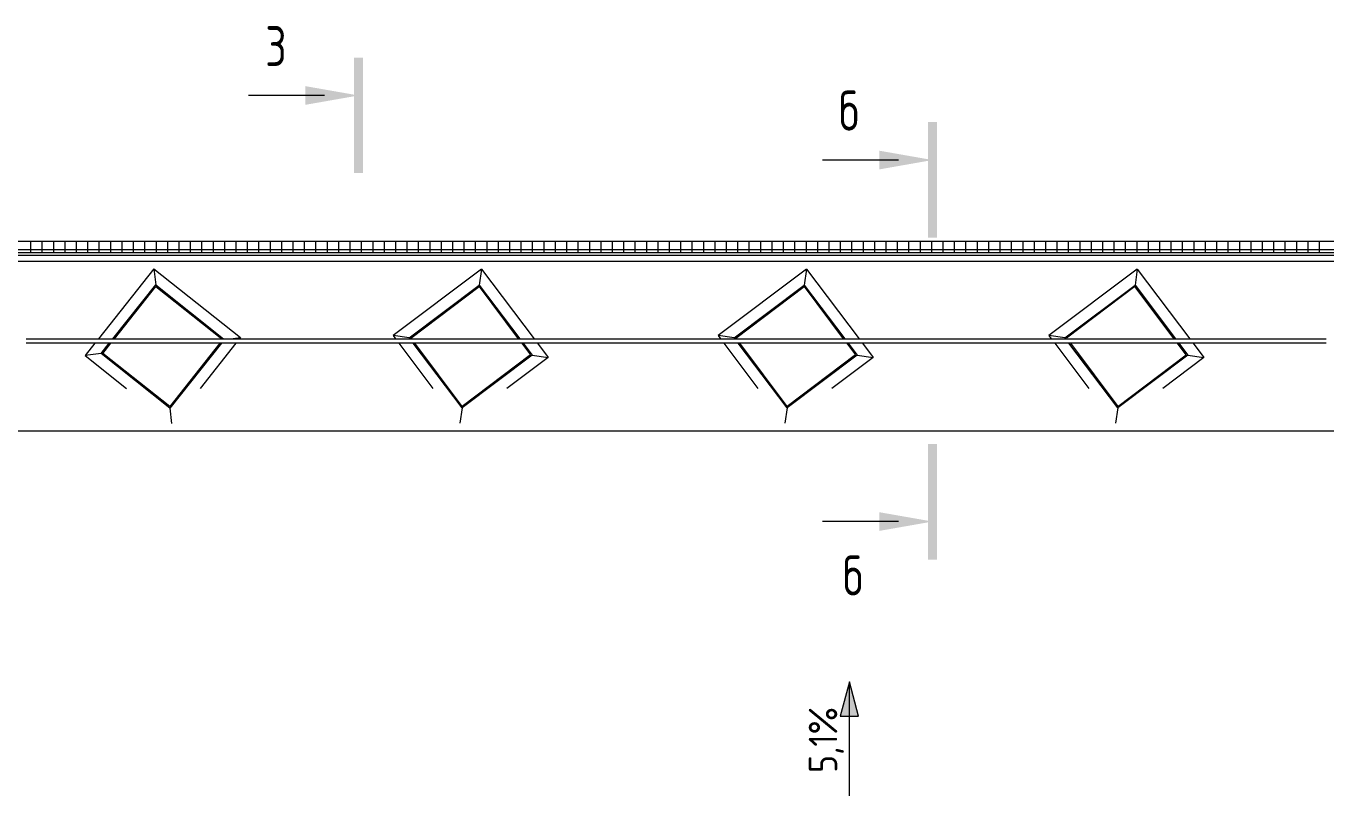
# Model space of a CAD drawing. Header units: millimetres. Extents: x -515342 to 330399, y -224905 to 507333.
# Drawn here: x -348247 to -336847, y 500581 to 507333 of the extents above; entities that cross this region are included whole.
import ezdxf

# ---------------------------------------------------------------- set-up
doc = ezdxf.new("R2010")
doc.units = ezdxf.units.MM
for name, color, linetype, lineweight in [('Витраж', 7, 'Continuous', 0), ('Крыша', 7, 'Continuous', 0), ('Обобщенные модели', 7, 'Continuous', 0), ('Ограждение', 7, 'Continuous', 0), ('Размеры', 7, 'Continuous', 0), ('Разрезы', 7, 'Continuous', 0), ('Стены', 7, 'Continuous', 0), ('Стены наружные', 7, 'Continuous', 0)]:
    doc.layers.add(name, color=color, linetype=linetype, lineweight=lineweight)
doc.styles.add('GOST Common_1', font='', dxfattribs={"width": 0.9, "height": 250})
doc.styles.add('GOST Common_5', font='', dxfattribs={"width": 0.9, "height": 3.5})
doc.styles.get('GOST Common_1').set_extended_font_data('GOST Common')
doc.styles.get('GOST Common_5').set_extended_font_data('GOST Common')

# ---------------------------------------------------------------- blocks, each defined once
blk = doc.blocks.new('Ограждение - Ограждение-9809664-О_АР_П_Крыша')
at = {"layer": 'Ограждение'}
for p, q in [((101498, 16478), (152, 16478)), ((174, 16456), (101476, 16456)), ((101475, 16455), (175, 16455))]:
    blk.add_line(p, q, dxfattribs=at)
blk = doc.blocks.new('Прямоугольный импост - АР_Импост_40х40 _поручень ограждения на кровле_-10058576-О_АР_П_Крыша')
at = {"layer": 'Витраж'}
for p, q in [((52060, 15725), (52360, 15725)), ((52360, 15685), (52060, 15685))]:
    blk.add_line(p, q, dxfattribs=at)
blk = doc.blocks.new('Разрез - Номер вида спереди_3_5 мм-64067-О_АР_П_Крыша')
at = {"layer": 'Разрезы'}
for points in [[(9.8, 0.4), (9.8, -0.39), (-0.33, -0.39), (-0.33, 0.4)], [(2.18, -4.67), (3, 0), (3.82, -4.67)]]:
    blk.add_hatch(color=256, dxfattribs=at).paths.add_polyline_path(points)
at = {"layer": 'Разрезы', "lineweight": 20}
blk.add_line((3, -3), (3, -9.66), dxfattribs=at)
blk = doc.blocks.new('Разрез - Номер вида сзади_3_5 мм-64069-О_АР_П_Крыша')
at = {"layer": 'Разрезы'}
for points in [[(9.8, 0.4), (9.8, -0.39), (-0.33, -0.39), (-0.33, 0.4)], [(2.18, -4.67), (3, 0), (3.82, -4.67)]]:
    blk.add_hatch(color=256, dxfattribs=at).paths.add_polyline_path(points)
at = {"layer": 'Разрезы', "lineweight": 20}
blk.add_line((3, -3), (3, -9.66), dxfattribs=at)
blk = doc.blocks.new('FP_16-О_АР_П_Крыша')
at = {"layer": 'Обобщенные модели'}
for p, q in [((101131, 75), (0, 75)), ((79026, 84), (79026, 103)), ((79026, 41), (79026, 84)), ((79026, 0), (79026, 41)), ((79126, 84), (79126, 103)), ((79126, 41), (79126, 84)), ((79126, 0), (79126, 41)), ((79226, 84), (79226, 103)), ((79226, 41), (79226, 84)), ((79226, 0), (79226, 41)), ((79326, 84), (79326, 103)), ((79326, 41), (79326, 84)), ((79326, 0), (79326, 41)), ((79426, 84), (79426, 103)), ((79426, 41), (79426, 84)), ((79426, 0), (79426, 41)), ((79526, 84), (79526, 103)), ((79526, 41), (79526, 84)), ((79526, 0), (79526, 41)), ((79626, 84), (79626, 103)), ((79626, 41), (79626, 84)), ((79626, 0), (79626, 41)), ((79726, 84), (79726, 103)), ((79726, 41), (79726, 84)), ((79726, 0), (79726, 41)), ((79826, 84), (79826, 103)), ((79826, 41), (79826, 84)), ((79826, 0), (79826, 41)), ((79926, 84), (79926, 103)), ((79926, 41), (79926, 84)), ((79926, 0), (79926, 41)), ((80026, 84), (80026, 103)), ((80026, 41), (80026, 84)), ((80026, 0), (80026, 41)), ((80126, 84), (80126, 103)), ((80126, 41), (80126, 84)), ((80126, 0), (80126, 41)), ((80226, 84), (80226, 103)), ((80226, 41), (80226, 84)), ((80226, 0), (80226, 41)), ((80326, 84), (80326, 103)), ((80326, 41), (80326, 84)), ((80326, 0), (80326, 41)), ((80426, 84), (80426, 103)), ((80426, 41), (80426, 84)), ((80426, 0), (80426, 41)), ((80526, 84), (80526, 103)), ((80526, 41), (80526, 84)), ((80526, 0), (80526, 41)), ((80626, 84), (80626, 103)), ((80626, 41), (80626, 84)), ((80626, 0), (80626, 41)), ((80726, 84), (80726, 103)), ((80726, 41), (80726, 84)), ((80726, 0), (80726, 41)), ((80826, 84), (80826, 103)), ((80826, 41), (80826, 84)), ((80826, 0), (80826, 41)), ((80926, 84), (80926, 103)), ((80926, 41), (80926, 84)), ((80926, 0), (80926, 41)), ((81026, 84), (81026, 103)), ((81026, 41), (81026, 84)), ((81026, 0), (81026, 41)), ((81126, 84), (81126, 103)), ((81126, 41), (81126, 84)), ((81126, 0), (81126, 41)), ((81226, 84), (81226, 103)), ((81226, 41), (81226, 84)), ((81226, 0), (81226, 41)), ((81326, 84), (81326, 103)), ((81326, 41), (81326, 84)), ((81326, 0), (81326, 41)), ((81426, 84), (81426, 103)), ((81426, 41), (81426, 84)), ((81426, 0), (81426, 41)), ((81526, 84), (81526, 103)), ((81526, 41), (81526, 84)), ((81526, 0), (81526, 41)), ((81626, 84), (81626, 103)), ((81626, 41), (81626, 84)), ((81626, 0), (81626, 41)), ((81726, 84), (81726, 103)), ((81726, 41), (81726, 84)), ((81726, 0), (81726, 41)), ((81826, 84), (81826, 103)), ((81826, 41), (81826, 84)), ((81826, 0), (81826, 41)), ((81926, 84), (81926, 103)), ((81926, 41), (81926, 84)), ((81926, 0), (81926, 41)), ((82026, 84), (82026, 103)), ((82026, 41), (82026, 84)), ((82026, 0), (82026, 41)), ((82126, 84), (82126, 103)), ((82126, 41), (82126, 84)), ((82126, 0), (82126, 41)), ((82226, 84), (82226, 103)), ((82226, 41), (82226, 84)), ((82226, 0), (82226, 41)), ((82326, 84), (82326, 103)), ((82326, 41), (82326, 84)), ((82326, 0), (82326, 41)), ((82426, 84), (82426, 103)), ((82426, 41), (82426, 84)), ((82426, 0), (82426, 41)), ((82526, 84), (82526, 103)), ((82526, 41), (82526, 84)), ((82526, 0), (82526, 41)), ((82626, 84), (82626, 103)), ((82626, 41), (82626, 84)), ((82626, 0), (82626, 41)), ((82726, 84), (82726, 103)), ((82726, 41), (82726, 84)), ((82726, 0), (82726, 41)), ((82826, 84), (82826, 103)), ((82826, 41), (82826, 84)), ((82826, 0), (82826, 41)), ((82926, 84), (82926, 103)), ((82926, 41), (82926, 84)), ((82926, 0), (82926, 41)), ((83026, 84), (83026, 103)), ((83026, 41), (83026, 84)), ((83026, 0), (83026, 41)), ((83126, 84), (83126, 103)), ((83126, 41), (83126, 84)), ((83126, 0), (83126, 41)), ((83226, 84), (83226, 103)), ((83226, 41), (83226, 84)), ((83226, 0), (83226, 41)), ((83326, 84), (83326, 103)), ((83326, 41), (83326, 84)), ((83326, 0), (83326, 41)), ((83426, 84), (83426, 103)), ((83426, 41), (83426, 84)), ((83426, 0), (83426, 41)), ((83526, 84), (83526, 103)), ((83526, 41), (83526, 84)), ((83526, 0), (83526, 41)), ((83626, 84), (83626, 103)), ((83626, 41), (83626, 84)), ((83626, 0), (83626, 41)), ((83726, 84), (83726, 103)), ((83726, 41), (83726, 84)), ((83726, 0), (83726, 41)), ((83826, 84), (83826, 103)), ((83826, 41), (83826, 84)), ((83826, 0), (83826, 41)), ((83926, 84), (83926, 103)), ((83926, 41), (83926, 84)), ((83926, 0), (83926, 41)), ((84026, 84), (84026, 103)), ((84026, 41), (84026, 84)), ((84026, 0), (84026, 41)), ((84126, 84), (84126, 103)), ((84126, 41), (84126, 84)), ((84126, 0), (84126, 41)), ((84226, 84), (84226, 103)), ((84226, 41), (84226, 84)), ((84226, 0), (84226, 41)), ((84326, 84), (84326, 103)), ((84326, 41), (84326, 84)), ((84326, 0), (84326, 41)), ((84426, 84), (84426, 103)), ((84426, 41), (84426, 84)), ((84426, 0), (84426, 41)), ((84526, 84), (84526, 103)), ((84526, 41), (84526, 84)), ((84526, 0), (84526, 41)), ((84626, 84), (84626, 103)), ((84626, 41), (84626, 84)), ((84626, 0), (84626, 41)), ((84726, 84), (84726, 103)), ((84726, 41), (84726, 84)), ((84726, 0), (84726, 41)), ((84826, 84), (84826, 103)), ((84826, 41), (84826, 84)), ((84826, 0), (84826, 41)), ((84926, 84), (84926, 103)), ((84926, 41), (84926, 84)), ((84926, 0), (84926, 41)), ((85026, 84), (85026, 103)), ((85026, 41), (85026, 84)), ((85026, 0), (85026, 41)), ((85126, 84), (85126, 103)), ((85126, 41), (85126, 84)), ((85126, 0), (85126, 41)), ((85226, 84), (85226, 103)), ((85226, 41), (85226, 84)), ((85226, 0), (85226, 41)), ((85326, 84), (85326, 103)), ((85326, 41), (85326, 84)), ((85326, 0), (85326, 41)), ((85426, 84), (85426, 103)), ((85426, 41), (85426, 84)), ((85426, 0), (85426, 41)), ((85526, 84), (85526, 103)), ((85526, 41), (85526, 84)), ((85526, 0), (85526, 41)), ((85626, 84), (85626, 103)), ((85626, 41), (85626, 84)), ((85626, 0), (85626, 41)), ((85726, 84), (85726, 103)), ((85726, 41), (85726, 84)), ((85726, 0), (85726, 41)), ((85826, 84), (85826, 103)), ((85826, 41), (85826, 84)), ((85826, 0), (85826, 41)), ((85926, 84), (85926, 103)), ((85926, 41), (85926, 84)), ((85926, 0), (85926, 41)), ((86026, 84), (86026, 103)), ((86026, 41), (86026, 84)), ((86026, 0), (86026, 41)), ((86126, 84), (86126, 103)), ((86126, 41), (86126, 84)), ((86126, 0), (86126, 41)), ((86226, 84), (86226, 103)), ((86226, 41), (86226, 84)), ((86226, 0), (86226, 41)), ((86326, 84), (86326, 103)), ((86326, 41), (86326, 84)), ((86326, 0), (86326, 41)), ((86426, 84), (86426, 103)), ((86426, 41), (86426, 84)), ((86426, 0), (86426, 41)), ((86526, 84), (86526, 103)), ((86526, 41), (86526, 84)), ((86526, 0), (86526, 41)), ((86626, 84), (86626, 103)), ((86626, 41), (86626, 84)), ((86626, 0), (86626, 41)), ((86726, 84), (86726, 103)), ((86726, 41), (86726, 84)), ((86726, 0), (86726, 41)), ((86826, 84), (86826, 103)), ((86826, 41), (86826, 84)), ((86826, 0), (86826, 41)), ((86926, 84), (86926, 103)), ((86926, 41), (86926, 84)), ((86926, 0), (86926, 41)), ((87026, 84), (87026, 103)), ((87026, 41), (87026, 84)), ((87026, 0), (87026, 41)), ((87126, 84), (87126, 103)), ((87126, 41), (87126, 84)), ((87126, 0), (87126, 41)), ((87226, 84), (87226, 103)), ((87226, 41), (87226, 84)), ((87226, 0), (87226, 41)), ((87326, 84), (87326, 103)), ((87326, 41), (87326, 84)), ((87326, 0), (87326, 41)), ((87426, 84), (87426, 103)), ((87426, 41), (87426, 84)), ((87426, 0), (87426, 41)), ((87526, 84), (87526, 103)), ((87526, 41), (87526, 84)), ((87526, 0), (87526, 41)), ((87626, 84), (87626, 103)), ((87626, 41), (87626, 84)), ((87626, 0), (87626, 41)), ((87726, 84), (87726, 103)), ((87726, 41), (87726, 84)), ((87726, 0), (87726, 41)), ((87826, 84), (87826, 103)), ((87826, 41), (87826, 84)), ((87826, 0), (87826, 41)), ((87926, 84), (87926, 103)), ((87926, 41), (87926, 84)), ((87926, 0), (87926, 41)), ((88026, 84), (88026, 103)), ((88026, 41), (88026, 84)), ((88026, 0), (88026, 41)), ((88126, 84), (88126, 103)), ((88126, 41), (88126, 84)), ((88126, 0), (88126, 41)), ((88226, 84), (88226, 103)), ((88226, 41), (88226, 84)), ((88226, 0), (88226, 41)), ((88326, 84), (88326, 103)), ((88326, 41), (88326, 84)), ((88326, 0), (88326, 41)), ((88426, 84), (88426, 103)), ((88426, 41), (88426, 84)), ((88426, 0), (88426, 41)), ((88526, 84), (88526, 103)), ((88526, 41), (88526, 84)), ((88526, 0), (88526, 41)), ((88626, 84), (88626, 103)), ((88626, 41), (88626, 84)), ((88626, 0), (88626, 41)), ((88726, 84), (88726, 103)), ((88726, 41), (88726, 84)), ((88726, 0), (88726, 41)), ((88826, 84), (88826, 103)), ((88826, 41), (88826, 84)), ((88826, 0), (88826, 41)), ((88926, 84), (88926, 103)), ((88926, 41), (88926, 84)), ((88926, 0), (88926, 41)), ((89026, 84), (89026, 103)), ((89026, 41), (89026, 84)), ((89026, 0), (89026, 41)), ((89126, 84), (89126, 103)), ((89126, 41), (89126, 84)), ((89126, 0), (89126, 41)), ((89226, 84), (89226, 103)), ((89226, 41), (89226, 84)), ((89226, 0), (89226, 41)), ((89326, 84), (89326, 103)), ((89326, 41), (89326, 84)), ((89326, 0), (89326, 41)), ((89426, 84), (89426, 103)), ((89426, 41), (89426, 84)), ((89426, 0), (89426, 41)), ((89526, 84), (89526, 103)), ((89526, 41), (89526, 84)), ((89526, 0), (89526, 41)), ((89626, 84), (89626, 103)), ((89626, 41), (89626, 84)), ((89626, 0), (89626, 41)), ((89726, 84), (89726, 103)), ((89726, 41), (89726, 84)), ((89726, 0), (89726, 41)), ((89826, 84), (89826, 103)), ((89826, 41), (89826, 84)), ((89826, 0), (89826, 41)), ((89926, 84), (89926, 103)), ((89926, 41), (89926, 84)), ((89926, 0), (89926, 41)), ((90026, 84), (90026, 103)), ((90026, 41), (90026, 84)), ((90026, 0), (90026, 41)), ((90126, 84), (90126, 103)), ((90126, 41), (90126, 84)), ((90126, 0), (90126, 41)), ((90226, 84), (90226, 103)), ((90226, 41), (90226, 84)), ((90226, 0), (90226, 41)), ((90326, 84), (90326, 103)), ((90326, 41), (90326, 84)), ((90326, 0), (90326, 41))]:
    blk.add_line(p, q, dxfattribs=at)
blk = doc.blocks.new('Влж_Решетка для желоба - Решетка 125-9890054-О_АР_П_Крыша')
at = {"layer": 'Обобщенные модели'}
blk.add_line((101131, 0), (0, 0), dxfattribs=at)
blk.add_blockref('FP_16-О_АР_П_Крыша', (0, 0), dxfattribs=at)

msp = doc.modelspace()

# ---------------------------------------------------------------- hatches: boundary and pattern name
at = {"layer": 'Размеры'}
msp.add_hatch(color=256, dxfattribs=at).paths.add_polyline_path([(-341026.3257, 501581.356), (-341106.7105, 501281.356), (-340945.941, 501281.356)])

# ---------------------------------------------------------------- linework, layer by layer
at = {"layer": 'Крыша'}
for p, q in [((-358982.0024, 505271.4811), (-257782.0024, 505271.4811)), ((-347472.0811, 504591.4811), (-347108.2433, 505049.8952)), ((-347108.2433, 505049.8952), (-346530.6687, 504591.4811)), ((-344872.8127, 504596.8465), (-344273.836, 505048.2077)), ((-344273.836, 505048.2077), (-343929.6678, 504591.4811)), ((-342022.8127, 504596.8465), (-341423.836, 505048.2077)), ((-341423.836, 505048.2077), (-341079.6678, 504591.4811)), ((-344868.7696, 504591.4811), (-344872.8127, 504596.8465)), ((-342018.7696, 504591.4811), (-342022.8127, 504596.8465)), ((-347574.5001, 504462.4392), (-347503.8286, 504551.4811)), ((-346987.0441, 503996.1824), (-347574.5001, 504462.4392)), ((-346546.3101, 504551.4811), (-346987.0441, 503996.1824)), ((-344421.4514, 503997.8698), (-344838.6274, 504551.4811)), ((-343899.5257, 504551.4811), (-343822.4748, 504449.2311)), ((-341571.4514, 503997.8698), (-341988.6274, 504551.4811)), ((-341049.5257, 504551.4811), (-340972.4748, 504449.2311)), ((-343822.4748, 504449.2311), (-344421.4514, 503997.8698)), ((-340972.4748, 504449.2311), (-341571.4514, 503997.8698)), ((-306847.0024, 503781.4369), (-358832.0024, 503781.4369))]:
    msp.add_line(p, q, dxfattribs=at)
at = {"layer": 'Размеры'}
for p, q in [((-341026.3257, 501581.356), (-341106.7105, 501281.356)), ((-340945.941, 501281.356), (-341026.3257, 501581.356)), ((-341026.3257, 500581.356), (-341026.3257, 501581.356)), ((-341106.7105, 501281.356), (-340945.941, 501281.356))]:
    msp.add_line(p, q, dxfattribs=at)
at = {"layer": 'Стены'}
for p, q in [((-347126.0191, 505204.4398), (-347612.5172, 504591.4811)), ((-347126.0191, 505204.4398), (-347109.8593, 505063.9447)), ((-347126.0191, 505204.4398), (-346366.2427, 504601.4142)), ((-344252.1858, 505202.2573), (-345026.8622, 504618.4967)), ((-344252.1858, 505202.2573), (-344271.8678, 505062.2123)), ((-344252.1858, 505202.2573), (-343791.9329, 504591.4811)), ((-341402.1858, 505202.2573), (-342176.8622, 504618.4967)), ((-341402.1858, 505202.2573), (-341421.8678, 505062.2123)), ((-341402.1858, 505202.2573), (-340941.9329, 504591.4811)), ((-338502.1858, 505202.2573), (-339276.8622, 504618.4967)), ((-338502.1858, 505202.2573), (-338521.8678, 505062.2123)), ((-338502.1858, 505202.2573), (-338041.9329, 504591.4811)), ((-346452.6018, 504591.4811), (-346366.2427, 504601.4142)), ((-346366.2427, 504601.4142), (-346374.1265, 504591.4811)), ((-344886.8172, 504598.8147), (-345026.8622, 504618.4967)), ((-345026.8622, 504618.4967), (-345006.5045, 504591.4811)), ((-342036.8172, 504598.8147), (-342176.8622, 504618.4967)), ((-342176.8622, 504618.4967), (-342156.5045, 504591.4811)), ((-339136.8172, 504598.8147), (-339276.8622, 504618.4967)), ((-339276.8622, 504618.4967), (-339256.5045, 504591.4811)), ((-347644.2647, 504551.4811), (-347729.0447, 504444.6634)), ((-347588.5496, 504460.8232), (-347729.0447, 504444.6634)), ((-346405.874, 504551.4811), (-346719.9206, 504155.8011)), ((-344976.3623, 504551.4811), (-344678.1961, 504155.8011)), ((-343761.7907, 504551.4811), (-343668.4252, 504427.5809)), ((-342126.3623, 504551.4811), (-341828.1961, 504155.8011)), ((-340911.7907, 504551.4811), (-340818.4252, 504427.5809)), ((-339226.3623, 504551.4811), (-338928.1961, 504155.8011)), ((-338011.7907, 504551.4811), (-337918.4252, 504427.5809)), ((-347729.0447, 504444.6634), (-347365.0954, 504155.8011)), ((-343668.4252, 504427.5809), (-344029.0891, 504155.8011)), ((-343808.4702, 504447.2629), (-343668.4252, 504427.5809)), ((-340818.4252, 504427.5809), (-341179.0891, 504155.8011)), ((-340958.4702, 504447.2629), (-340818.4252, 504427.5809)), ((-337918.4252, 504427.5809), (-338279.0891, 504155.8011)), ((-338058.4702, 504447.2629), (-337918.4252, 504427.5809)), ((-346985.4282, 503982.1329), (-346969.9294, 503847.3858)), ((-344423.4196, 503983.8653), (-344442.3019, 503849.5104)), ((-341573.4196, 503983.8653), (-341592.3019, 503849.5104)), ((-338673.4196, 503983.8653), (-338692.3019, 503849.5104))]:
    msp.add_line(p, q, dxfattribs=at)
at = {"layer": 'Стены наружные'}
for p, q in [((-347484.848, 504591.4811), (-347109.8593, 505063.9447)), ((-347109.8593, 505063.9447), (-346514.5831, 504591.4811)), ((-344886.8172, 504598.8147), (-344271.8678, 505062.2123)), ((-344271.8678, 505062.2123), (-343917.1465, 504591.4811)), ((-342036.8172, 504598.8147), (-341421.8678, 505062.2123)), ((-341421.8678, 505062.2123), (-341067.1465, 504591.4811)), ((-339136.8172, 504598.8147), (-338521.8678, 505062.2123)), ((-338523.836, 505048.2077), (-339122.8127, 504596.8465)), ((-338179.6678, 504591.4811), (-338523.836, 505048.2077)), ((-338521.8678, 505062.2123), (-338167.1465, 504591.4811)), ((-344886.8172, 504598.8147), (-344881.2909, 504591.4811)), ((-342036.8172, 504598.8147), (-342031.2909, 504591.4811)), ((-339136.8172, 504598.8147), (-339131.2909, 504591.4811)), ((-339122.8127, 504596.8465), (-339118.7696, 504591.4811)), ((-347588.5496, 504460.8232), (-347516.5956, 504551.4811)), ((-346985.4282, 503982.1329), (-347588.5496, 504460.8232)), ((-346533.5432, 504551.4811), (-346985.4282, 503982.1329)), ((-344423.4196, 503983.8653), (-344851.1488, 504551.4811)), ((-343887.0043, 504551.4811), (-343808.4702, 504447.2629)), ((-341573.4196, 503983.8653), (-342001.1488, 504551.4811)), ((-341037.0043, 504551.4811), (-340958.4702, 504447.2629)), ((-338673.4196, 503983.8653), (-339101.1488, 504551.4811)), ((-339088.6274, 504551.4811), (-338671.4514, 503997.8698)), ((-338072.4748, 504449.2311), (-338149.5257, 504551.4811)), ((-338137.0043, 504551.4811), (-338058.4702, 504447.2629)), ((-343808.4702, 504447.2629), (-344423.4196, 503983.8653)), ((-340958.4702, 504447.2629), (-341573.4196, 503983.8653)), ((-338058.4702, 504447.2629), (-338673.4196, 503983.8653)), ((-338671.4514, 503997.8698), (-338072.4748, 504449.2311))]:
    msp.add_line(p, q, dxfattribs=at)

# ---------------------------------------------------------------- block references
at = {"layer": 'Витраж'}
for p in [(-400307.0024, 488866.4811), (-400007.0024, 488866.4811), (-399707.0024, 488866.4811), (-399407.0024, 488866.4811), (-399107.0024, 488866.4811), (-398807.0024, 488866.4811), (-398507.0024, 488866.4811), (-398207.0024, 488866.4811), (-397907.0024, 488866.4811), (-397607.0024, 488866.4811), (-397307.0024, 488866.4811), (-397007.0024, 488866.4811), (-396707.0024, 488866.4811), (-396407.0024, 488866.4811), (-396107.0024, 488866.4811), (-395807.0024, 488866.4811), (-395507.0024, 488866.4811), (-395207.0024, 488866.4811), (-394907.0024, 488866.4811), (-394607.0024, 488866.4811), (-394307.0024, 488866.4811), (-394007.0024, 488866.4811), (-393707.0024, 488866.4811), (-393407.0024, 488866.4811), (-393107.0024, 488866.4811), (-392807.0024, 488866.4811), (-392507.0024, 488866.4811), (-392207.0024, 488866.4811), (-391907.0024, 488866.4811), (-391607.0024, 488866.4811), (-391307.0024, 488866.4811), (-391007.0024, 488866.4811), (-390707.0024, 488866.4811), (-390407.0024, 488866.4811), (-390107.0024, 488866.4811), (-389807.0024, 488866.4811), (-389507.0024, 488866.4811), (-389207.0024, 488866.4811)]:
    msp.add_blockref('Прямоугольный импост - АР_Импост_40х40 _поручень ограждения на кровле_-10058576-О_АР_П_Крыша', p, dxfattribs=at)
at = {"layer": 'Обобщенные модели', "rotation": 180}
msp.add_blockref('Влж_Решетка для желоба - Решетка 125-9890054-О_АР_П_Крыша', (-257880.8916, 505447.4304), dxfattribs=at)
at = {"layer": 'Ограждение'}
msp.add_blockref('Ограждение - Ограждение-9809664-О_АР_П_Крыша', (-359207.0024, 488866.4811), dxfattribs=at)
at = {"layer": 'Разрезы', "xscale": 99.99999999999993, "yscale": 99.99999999999993, "zscale": 99.99999999999993, "rotation": 269.9999999999996}
for p in [(-345330.4332, 507024.1633), (-340297.0937, 506458.026)]:
    msp.add_blockref('Разрез - Номер вида спереди_3_5 мм-64067-О_АР_П_Крыша', p, dxfattribs=at)
at = {"layer": 'Разрезы', "extrusion": (0, 0, -1), "xscale": 99.99999999999993, "yscale": 99.99999999999993, "zscale": 99.99999999999993, "rotation": 90.00000000000053}
msp.add_blockref('Разрез - Номер вида сзади_3_5 мм-64069-О_АР_П_Крыша', (340297.0937, 502687.9937), dxfattribs=at)

# ---------------------------------------------------------------- texts
at = {"layer": 'Размеры', "insert": (-341383.0328, 500784.6769), "char_height": 250, "width": 712.029696, "attachment_point": 1, "rotation": 90, "line_spacing_factor": 1.022761, "style": 'GOST Common_1'}
msp.add_mtext('5,1%', dxfattribs=at)
at = {"layer": 'Разрезы', "char_height": 350, "attachment_point": 1, "style": 'GOST Common_5'}
for s, insert, width in [('\\fGOST Common|b0|i0|c204|p34|;\\W.8;3', (-346148.6328, 507332.2685), 237.2995), ('\\fGOST Common|b0|i0|c204|p34|;\\W.8;б', (-341117.6933, 506766.1312), 243.713), ('\\fGOST Common|b0|i0|c204|p34|;\\W.8;б', (-341082.8941, 502689.701), 243.713)]:
    msp.add_mtext(s, dxfattribs=dict(at, insert=insert, width=width))

doc.saveas('drawing.dxf')
